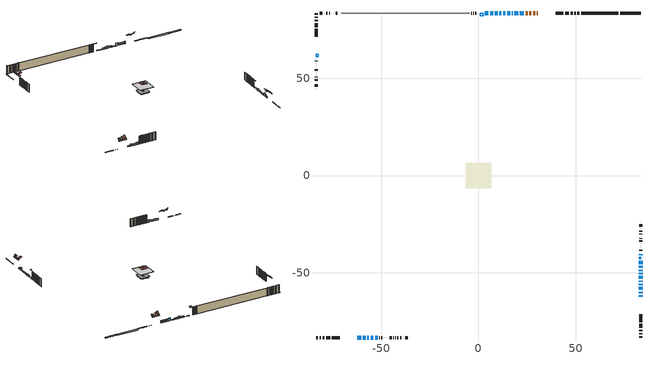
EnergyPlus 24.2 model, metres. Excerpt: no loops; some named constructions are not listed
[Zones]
conditioned space
 floor outside (Floor1 construction): -0.3,-0.3 -0.3,0.3 0.3,0.3 0.3,-0.3 z0.32
 floor outside (Floor2 construction): -0.37,-0.37 -0.37,0.37 0.37,0.37 0.37,-0.37 z0.32
 floor outside (Floor3 construction): -0.7,-0.7 -0.7,0.7 0.7,0.7 0.7,-0.7 z0.32
 floor adiabatic (Floor4 construction): -4.21,-4.21 -4.21,4.21 4.21,4.21 4.21,-4.21 z0.32
 floor adiabatic (AdiabaticFloorConstruction): -6.44,-6.44 -6.44,6.44 6.44,6.44 6.44,-6.44 z5.2
 floor foundation (Slab1 construction): -2.51,-2.51 -2.51,2.51 2.51,2.51 2.51,-2.51 z-0.53
 floor foundation (Slab1 construction 1): -3.38,-3.38 -3.38,3.38 3.38,3.38 3.38,-3.38 z-0.87
 wall outside (RimJoist1 construction): 51.74,83.49 50.79,83.49 / -83.49,-83.49 -82.54,-83.49 / -83.49,83.49 -83.49,82.54 / 83.49,-83.49 83.49,-82.54 z0.32:0.62
 wall outside (RimJoist2 construction): 49.86,83.49 49.28,83.49 / -81.61,-83.49 -81.04,-83.49 / -83.49,81.61 -83.49,81.04 / 83.49,-81.61 83.49,-81.04 z0.32:0.62
 wall outside (RimJoist3 construction): 48.35,83.49 47.42,83.49 / -80.11,-83.49 -79.18,-83.49 / -83.49,80.11 -83.49,79.18 / 83.49,-80.11 83.49,-79.18 z0.32:0.62
 wall outside (RimJoist4 construction): 46.49,83.49 44.52,83.49 / -78.25,-83.49 -76.27,-83.49 / -83.49,78.25 -83.49,76.27 / 83.49,-78.25 83.49,-76.27 z0.32:0.62
 wall outside (RimJoist5 construction): 43.59,83.49 39.64,83.49 / -75.34,-83.49 -71.4,-83.49 / -83.49,75.34 -83.49,71.4 / 83.49,-75.34 83.49,-71.4 z0.32:0.62
 wall outside (AdiabaticWallConstruction 1): 30.43,83.49 30.01,83.49 / 29.09,83.49 28.1,83.49 / 27.17,83.49 26.18,83.49 / 25.25,83.49 24.2,83.49 z0.32:2.35
 wall outside (AdiabaticWallConstruction): 83.49,-62.18 83.49,-61.52 z0.32:1.24; 83.49,-60.59 83.49,-59.62 / -53.03,-83.49 -51.81,-83.49 z0.32:2.45; -62.18,-83.49 -60.35,-83.49 / 83.49,-53.07 83.49,-51.54 / 17.55,83.49 17.15,83.49 / 83.49,-50.61 83.49,-50 z0.32:1.54; -59.42,-83.49 -58,-83.49 / -55.38,-83.49 -53.96,-83.49 z0.32:2.05; 83.49,-58.7 83.49,-57.27 / 23.27,83.49 21.24,83.49 z0.32:3.06; 20.31,83.49 18.48,83.49 z0.32:0.83; 83.49,-56.35 83.49,-55.58 / 83.49,-49.07 83.49,-48.31 / 9.82,83.49 8.4,83.49 z0.32:1.39; 83.49,-54.66 83.49,-53.99 z0.32:0.93; 16.22,83.49 14.69,83.49 / 83.49,-45.54 83.49,-43.71 / -57.08,-83.49 -56.31,-83.49 z0.32:1.69; 13.77,83.49 12.7,83.49 z0.32:2.35; 83.49,-47.38 83.49,-46.47 z0.32:2.15; 11.77,83.49 10.75,83.49 z0.32:1.87; 7.47,83.49 6.04,83.49 z0.32:0.47; 5.12,83.49 3.29,83.49 z0.32:0.78; 83.49,-40.99 83.49,-40.48 z0.32:1.64
 wall outside (Wall10 construction): -0.15,83.49 -0.24,83.49 / -50.89,-83.49 -50.8,-83.49 / -83.49,60.07 -83.49,59.99 / 83.49,-39.55 83.49,-39.47 z0.32:7.64
 wall outside (Wall11 construction): -1.16,83.49 -1.6,83.49 / -49.87,-83.49 -49.44,-83.49 / -83.49,59.06 -83.49,58.62 / 83.49,-38.54 83.49,-38.1 z0.32:7.64
 wall outside (Wall12 construction): -2.53,83.49 -2.64,83.49 / -48.51,-83.49 -48.4,-83.49 / -83.49,57.69 -83.49,57.59 / 83.49,-37.17 83.49,-37.07 z0.32:7.64
 wall outside (Wall13 construction): -3.57,83.49 -3.67,83.49 / -47.47,-83.49 -47.37,-83.49 / -83.49,56.66 -83.49,56.55 / 83.49,-36.14 83.49,-36.03 z0.32:7.64
 wall outside (Wall1 construction): -71.52,83.49 -71.55,83.49 / -46.44,-83.49 -46.41,-83.49 / -83.49,55.62 -83.49,55.6 / 83.49,-35.1 83.49,-35.08 z0.32:7.64
 wall outside (Wall2 construction): -72.48,83.49 -73.32,83.49 / -45.48,-83.49 -44.64,-83.49 / -83.49,54.67 -83.49,53.83 / 83.49,-34.15 83.49,-33.31 z0.32:7.64
 wall outside (Wall3 construction): -74.25,83.49 -74.37,83.49 / -43.71,-83.49 -43.59,-83.49 / -83.49,52.9 -83.49,52.78 / 83.49,-32.38 83.49,-32.26 z0.32:7.64
 wall outside (Wall4 construction): -75.3,83.49 -75.41,83.49 / -42.66,-83.49 -42.55,-83.49 / -83.49,51.85 -83.49,51.74 / 83.49,-31.33 83.49,-31.22 z0.32:7.64
 wall outside (Wall5 construction): -76.34,83.49 -76.7,83.49 / -41.62,-83.49 -41.26,-83.49 / -83.49,50.81 -83.49,50.44 / 83.49,-30.29 83.49,-29.92 z0.32:7.64
 wall outside (Wall6 construction): -77.63,83.49 -78.34,83.49 / -40.33,-83.49 -39.62,-83.49 / -83.49,49.51 -83.49,48.8 / 83.49,-28.99 83.49,-28.28 z0.32:7.64
 wall outside (Wall7 construction): -79.27,83.49 -79.3,83.49 / -38.69,-83.49 -38.66,-83.49 / -83.49,47.88 -83.49,47.85 / 83.49,-27.36 83.49,-27.33 z0.32:7.64
 wall outside (Wall8 construction): -80.23,83.49 -81.6,83.49 / -37.73,-83.49 -36.36,-83.49 / -83.49,46.92 -83.49,45.55 / 83.49,-26.4 83.49,-25.03 z0.32:7.64
 wall outside (Wall9 construction): -82.53,83.49 -82.56,83.49 / -35.43,-83.49 -35.4,-83.49 / -83.49,44.62 -83.49,44.59 / 83.49,-24.1 83.49,-24.07 z0.32:7.64
 wall foundation (FoundationWall1 construction): 83.49,83.49 72.82,83.49 z-0.53:0.28
 wall foundation (FoundationWall2 construction): 71.89,83.49 52.67,83.49 z-0.87:0.32
 wall adiabatic (Wall14 construction): -4.6,83.49 -70.59,83.49 z0.32:7.64
 window (WindowConstruction 20): 83.49,-62.18 83.49,-61.52 z0.32:1.23
 window (WindowConstruction 4): 83.49,-60.59 83.49,-59.62 z0.32:2.45
 window (WindowConstruction 5): -62.18,-83.49 -60.35,-83.49 z0.32:1.54
 window (WindowConstruction 23): -59.42,-83.49 -58,-83.49 z0.32:2.05
 window (WindowConstruction 6): 83.49,-58.7 83.49,-57.28 z0.32:3.06
 window (WindowConstruction 7): 23.27,83.49 21.24,83.49 z0.32:3.06
 window (WindowConstruction 8): 20.31,83.49 18.48,83.49 z0.32:0.83
 window (WindowConstruction 9): 83.49,-56.35 83.49,-55.58 z0.32:1.39
 window (WindowConstruction 21): 83.49,-54.66 83.49,-53.99 z0.32:0.93
 window (WindowConstruction 10): 83.49,-53.06 83.49,-51.54 z0.32:1.54
 window (WindowConstruction 11): 17.55,83.49 17.15,83.49 z0.32:1.54
 window (WindowConstruction 12): 83.49,-50.61 83.49,-50 z0.32:1.54
 window (WindowConstruction 13): 16.22,83.49 14.69,83.49 z0.32:1.69
 window (WindowConstruction 14): 13.76,83.49 12.7,83.49 z0.32:2.35
 window (WindowConstruction 15): 83.49,-49.07 83.49,-48.31 z0.32:1.39
 window (WindowConstruction 16): 83.49,-47.38 83.49,-46.47 z0.32:2.15
 window (WindowConstruction 24): 11.77,83.49 10.75,83.49 z0.32:1.87
 window (WindowConstruction): 83.49,-45.54 83.49,-43.71 z0.32:1.69
 window (WindowConstruction 17): 9.82,83.49 8.4,83.49 z0.32:1.39
 window (WindowConstruction 18): 7.47,83.49 6.05,83.49 z0.32:0.47
 window (WindowConstruction 19): 5.12,83.49 3.29,83.49 z0.32:0.78
 window (WindowConstruction 1): -57.07,-83.49 -56.31,-83.49 z0.32:1.69
 window (WindowConstruction 2): 83.49,-40.99 83.49,-40.48 z0.32:1.64
 window (WindowConstruction 22): -55.38,-83.49 -53.96,-83.49 z0.32:2.05
 window (WindowConstruction 3): -53.03,-83.49 -51.81,-83.49 z0.32:2.45
 door (Door): 30.43,83.49 30.01,83.49 z0.32:2.35
 door (Door 1): 29.09,83.49 28.1,83.49 z0.32:2.35
 door (Door 2): 27.17,83.49 26.18,83.49 z0.32:2.35
 door (Door 3): 25.25,83.49 24.2,83.49 z0.32:2.35
 ceiling adiabatic (AdiabaticFloorConstruction): 6.44,-6.44 6.44,6.44 -6.44,6.44 -6.44,-6.44 z5.2
 roof outside (Roof2 construction): 38.05,83.49,7.64 38.05,81.95,9.81 38.72,81.95,9.81 38.72,83.49,7.64; -69.8,-83.49,7.64 -69.8,-81.95,9.81 -70.47,-81.95,9.81 -70.47,-83.49,7.64; -83.49,69.8,7.64 -81.95,69.8,9.81 -81.95,70.47,9.81 -83.49,70.47,7.64; 83.49,-69.8,7.64 81.95,-69.8,9.81 81.95,-70.47,9.81 83.49,-70.47,7.64
 roof outside (Roof3 construction): 36.44,83.49,7.64 36.44,81.32,9.26 37.12,81.32,9.26 37.12,83.49,7.64; -68.2,-83.49,7.64 -68.2,-81.32,9.26 -68.87,-81.32,9.26 -68.87,-83.49,7.64; -83.49,68.2,7.64 -81.32,68.2,9.26 -81.32,68.87,9.26 -83.49,68.87,7.64; 83.49,-68.2,7.64 81.32,-68.2,9.26 81.32,-68.87,9.26 83.49,-68.87,7.64
 roof outside (Roof4 construction): 35.26,83.49,7.64 35.26,82.59,8.09 35.52,82.59,8.09 35.52,83.49,7.64; -67.02,-83.49,7.64 -67.02,-82.59,8.09 -67.27,-82.59,8.09 -67.27,-83.49,7.64; -83.49,67.02,7.64 -82.59,67.02,8.09 -82.59,67.27,8.09 -83.49,67.27,7.64; 83.49,-67.02,7.64 82.59,-67.02,8.09 82.59,-67.27,8.09 83.49,-67.27,7.64
 roof outside (Roof5 construction): -0.84,0.84 -0.84,-0.84 0.84,-0.84 0.84,0.84 z7.64
 roof outside (Roof6 construction): -2.5,2.5 -2.5,-2.5 2.5,-2.5 2.5,2.5 z7.64
 roof outside (Roof7 construction): 33.33,83.49,7.64 33.33,79.78,9.18 34.33,79.78,9.18 34.33,83.49,7.64; -65.08,-83.49,7.64 -65.08,-79.78,9.18 -66.09,-79.78,9.18 -66.09,-83.49,7.64; -83.49,65.08,7.64 -79.78,65.08,9.18 -79.78,66.09,9.18 -83.49,66.09,7.64; 83.49,-65.08,7.64 79.78,-65.08,9.18 79.78,-66.09,9.18 83.49,-66.09,7.64
 roof outside (Roof8 construction): 31.36,83.49,7.64 31.36,80.15,10.14 32.4,80.15,10.14 32.4,83.49,7.64; -63.11,-83.49,7.64 -63.11,-80.15,10.14 -64.15,-80.15,10.14 -64.15,-83.49,7.64; -83.49,63.11,7.64 -80.15,63.11,10.14 -80.15,64.15,10.14 -83.49,64.15,7.64; 83.49,-63.11,7.64 80.15,-63.11,10.14 80.15,-64.15,10.14 83.49,-64.15,7.64
 roof outside (Roof9 construction): -1.23,1.23 -1.23,-1.23 1.23,-1.23 1.23,1.23 z7.64
 roof outside (AdiabaticRoofConstruction): 83.49,-41.92,7.63 82.72,-41.92,8.02 82.72,-42.78,8.02 83.49,-42.78,7.63; 0.77,83.49,7.63 0.77,82.07,8.34 2.36,82.07,8.34 2.36,83.49,7.63; -83.49,61,7.63 -82.4,61,8.09 -82.4,62.18,8.09 -83.49,62.18,7.63
 skylight (SkylightConstruction): 83.49,-41.92,7.64 82.72,-41.92,8.02 82.72,-42.78,8.02 83.49,-42.78,7.64
 skylight (SkylightConstruction 1): 0.78,83.49,7.64 0.78,82.07,8.34 2.36,82.07,8.34 2.36,83.49,7.64
 skylight (SkylightConstruction 2): -83.49,61,7.64 -82.4,61,8.09 -82.4,62.18,8.09 -83.49,62.18,7.64
[Schedule:Day:Interval]
clothes dryer exhaust 0 schedule day: No, 01:00, 0.123457, 02:00, 0.0740741, 03:00, 0.0493827, 04:00, 0.0246914, 05:00, 0.0493827, 06:00, 0.0740741, 07:00, 0.197531, 08:00, 0.395062, 09:00, 0.592593, 10:00, 0.839506, 11:00, 0.962963, 12:00, 1, 13:00, 0.91358, 14:00, 0.82716, 15:00, 0.716049, 16:00, 0.753086, 17:00, 0.679012, 18:00, 0.666667, 20:00, 0.62963, 21:00, 0.641975, 22:00, 0.666667, 23:00, 0.54321, 24:00, 0.296296
clothes dryer exhaust 0 schedule default day; cooling season schedule day; cooling season schedule day 2; cooling season schedule default day; exterior lighting schedule default day; natural vent schedule default day: No, 24:00, 0
cooling season schedule day 1: No, 24:00, 1
exterior lighting schedule day 10: No, 01:00, 0.552381, 03:00, 0.510952, 05:00, 0.483333, 06:00, 0.538571, 07:00, 0.607619, 08:00, 0.56619, 09:00, 0.428095, 10:00, 0.345238, 12:00, 0.331429, 13:00, 0.345238, 14:00, 0.386667, 15:00, 0.414286, 16:00, 0.483333, 17:00, 0.607619, 18:00, 0.773333, 19:00, 0.88381, 20:00, 0.939048, 21:00, 0.966667, 22:00, 0.897619, 23:00, 0.773333, 24:00, 0.649048
exterior lighting schedule day 11: No, 01:00, 0.571429, 03:00, 0.528571, 05:00, 0.5, 06:00, 0.557143, 07:00, 0.628571, 08:00, 0.585714, 09:00, 0.442857, 10:00, 0.357143, 12:00, 0.342857, 13:00, 0.357143, 14:00, 0.4, 15:00, 0.428571, 16:00, 0.5, 17:00, 0.628571, 18:00, 0.8, 19:00, 0.914286, 20:00, 0.971429, 21:00, 1, 22:00, 0.928571, 23:00, 0.8, 24:00, 0.671429
exterior lighting schedule day 8: No, 01:00, 0.466667, 03:00, 0.431667, 05:00, 0.408333, 06:00, 0.455, 07:00, 0.513333, 08:00, 0.478333, 09:00, 0.361667, 10:00, 0.291667, 12:00, 0.28, 13:00, 0.291667, 14:00, 0.326667, 15:00, 0.35, 16:00, 0.408333, 17:00, 0.513333, 18:00, 0.653333, 19:00, 0.746667, 20:00, 0.793333, 21:00, 0.816667, 22:00, 0.758333, 23:00, 0.653333, 24:00, 0.548333
exterior lighting schedule day 9: No, 01:00, 0.509524, 03:00, 0.47131, 05:00, 0.445833, 06:00, 0.496786, 07:00, 0.560476, 08:00, 0.522262, 09:00, 0.394881, 10:00, 0.318452, 12:00, 0.305714, 13:00, 0.318452, 14:00, 0.356667, 15:00, 0.382143, 16:00, 0.445833, 17:00, 0.560476, 18:00, 0.713333, 19:00, 0.815238, 20:00, 0.86619, 21:00, 0.891667, 22:00, 0.827976, 23:00, 0.713333, 24:00, 0.59869
[Schedule:Week:Daily]
clothes dryer exhaust 0 schedule Week Rule - Jan1-Dec31: clothes dryer exhaust 0 schedule day, clothes dryer exhaust 0 schedule day, clothes dryer exhaust 0 schedule day, clothes dryer exhaust 0 schedule day, clothes dryer exhaust 0 schedule day, clothes dryer exhaust 0 schedule day, clothes dryer exhaust 0 schedule day, clothes dryer exhaust 0 schedule default day, clothes dryer exhaust 0 schedule default day, clothes dryer exhaust 0 schedule default day, clothes dryer exhaust 0 schedule default day, clothes dryer exhaust 0 schedule default day
cooling season schedule Week Rule - Jan1-May26: cooling season schedule day, cooling season schedule day, cooling season schedule day, cooling season schedule day, cooling season schedule day, cooling season schedule day, cooling season schedule day, cooling season schedule default day, cooling season schedule default day, cooling season schedule default day, cooling season schedule default day, cooling season schedule default day
cooling season schedule Week Rule - May27-Jun2: cooling season schedule day, cooling season schedule day, cooling season schedule day, cooling season schedule day, cooling season schedule day, cooling season schedule day 1, cooling season schedule day 1, cooling season schedule default day, cooling season schedule default day, cooling season schedule default day, cooling season schedule default day, cooling season schedule default day
cooling season schedule Week Rule - Jun3-Aug25: cooling season schedule day 1, cooling season schedule day 1, cooling season schedule day 1, cooling season schedule day 1, cooling season schedule day 1, cooling season schedule day 1, cooling season schedule day 1, cooling season schedule default day, cooling season schedule default day, cooling season schedule default day, cooling season schedule default day, cooling season schedule default day
cooling season schedule Week Rule - Aug26-Sep1: cooling season schedule day 1, cooling season schedule day 1, cooling season schedule day 1, cooling season schedule day 1, cooling season schedule day 1, cooling season schedule day 1, cooling season schedule day 2, cooling season schedule default day, cooling season schedule default day, cooling season schedule default day, cooling season schedule default day, cooling season schedule default day
cooling season schedule Week Rule - Sep2-Dec31: cooling season schedule day 2, cooling season schedule day 2, cooling season schedule day 2, cooling season schedule day 2, cooling season schedule day 2, cooling season schedule day 2, cooling season schedule day 2, cooling season schedule default day, cooling season schedule default day, cooling season schedule default day, cooling season schedule default day, cooling season schedule default day
exterior lighting schedule Week Rule - Sep2-Sep29: exterior lighting schedule day 8, exterior lighting schedule day 8, exterior lighting schedule day 8, exterior lighting schedule day 8, exterior lighting schedule day 8, exterior lighting schedule day 8, exterior lighting schedule day 8, exterior lighting schedule default day, exterior lighting schedule default day, exterior lighting schedule default day, exterior lighting schedule default day, exterior lighting schedule default day
exterior lighting schedule Week Rule - Sep30-Oct6: exterior lighting schedule day 8, exterior lighting schedule day 9, exterior lighting schedule day 9, exterior lighting schedule day 9, exterior lighting schedule day 9, exterior lighting schedule day 9, exterior lighting schedule day 9, exterior lighting schedule default day, exterior lighting schedule default day, exterior lighting schedule default day, exterior lighting schedule default day, exterior lighting schedule default day
exterior lighting schedule Week Rule - Oct7-Oct27: exterior lighting schedule day 9, exterior lighting schedule day 9, exterior lighting schedule day 9, exterior lighting schedule day 9, exterior lighting schedule day 9, exterior lighting schedule day 9, exterior lighting schedule day 9, exterior lighting schedule default day, exterior lighting schedule default day, exterior lighting schedule default day, exterior lighting schedule default day, exterior lighting schedule default day
exterior lighting schedule Week Rule - Oct28-Nov3: exterior lighting schedule day 9, exterior lighting schedule day 9, exterior lighting schedule day 9, exterior lighting schedule day 9, exterior lighting schedule day 10, exterior lighting schedule day 10, exterior lighting schedule day 10, exterior lighting schedule default day, exterior lighting schedule default day, exterior lighting schedule default day, exterior lighting schedule default day, exterior lighting schedule default day
exterior lighting schedule Week Rule - Nov4-Nov24: exterior lighting schedule day 10, exterior lighting schedule day 10, exterior lighting schedule day 10, exterior lighting schedule day 10, exterior lighting schedule day 10, exterior lighting schedule day 10, exterior lighting schedule day 10, exterior lighting schedule default day, exterior lighting schedule default day, exterior lighting schedule default day, exterior lighting schedule default day, exterior lighting schedule default day
exterior lighting schedule Week Rule - Nov25-Dec1: exterior lighting schedule day 10, exterior lighting schedule day 10, exterior lighting schedule day 10, exterior lighting schedule day 10, exterior lighting schedule day 10, exterior lighting schedule day 10, exterior lighting schedule day 11, exterior lighting schedule default day, exterior lighting schedule default day, exterior lighting schedule default day, exterior lighting schedule default day, exterior lighting schedule default day
exterior lighting schedule Week Rule - Dec2-Dec31: exterior lighting schedule day 11, exterior lighting schedule day 11, exterior lighting schedule day 11, exterior lighting schedule day 11, exterior lighting schedule day 11, exterior lighting schedule day 11, exterior lighting schedule day 11, exterior lighting schedule default day, exterior lighting schedule default day, exterior lighting schedule default day, exterior lighting schedule default day, exterior lighting schedule default day
natural vent schedule Week Rule - Jan1-Dec31: natural vent schedule default day, natural vent schedule default day, natural vent schedule default day, natural vent schedule default day, natural vent schedule default day, natural vent schedule default day, natural vent schedule default day, natural vent schedule default day, natural vent schedule default day, natural vent schedule default day, natural vent schedule default day, natural vent schedule default day
[Schedule:Year]
clothes dryer exhaust 0 schedule: clothes dryer exhaust 0 schedule Week Rule - Jan1-Dec31, 1, 1, 12, 31
cooling season schedule: cooling season schedule Week Rule - Jan1-May26, 1, 1, 5, 26, cooling season schedule Week Rule - May27-Jun2, 5, 27, 6, 2, cooling season schedule Week Rule - Jun3-Aug25, 6, 3, 8, 25, cooling season schedule Week Rule - Aug26-Sep1, 8, 26, 9, 1, cooling season schedule Week Rule - Sep2-Dec31, 9, 2, 12, 31
natural vent schedule: natural vent schedule Week Rule - Jan1-Dec31, 1, 1, 12, 31
